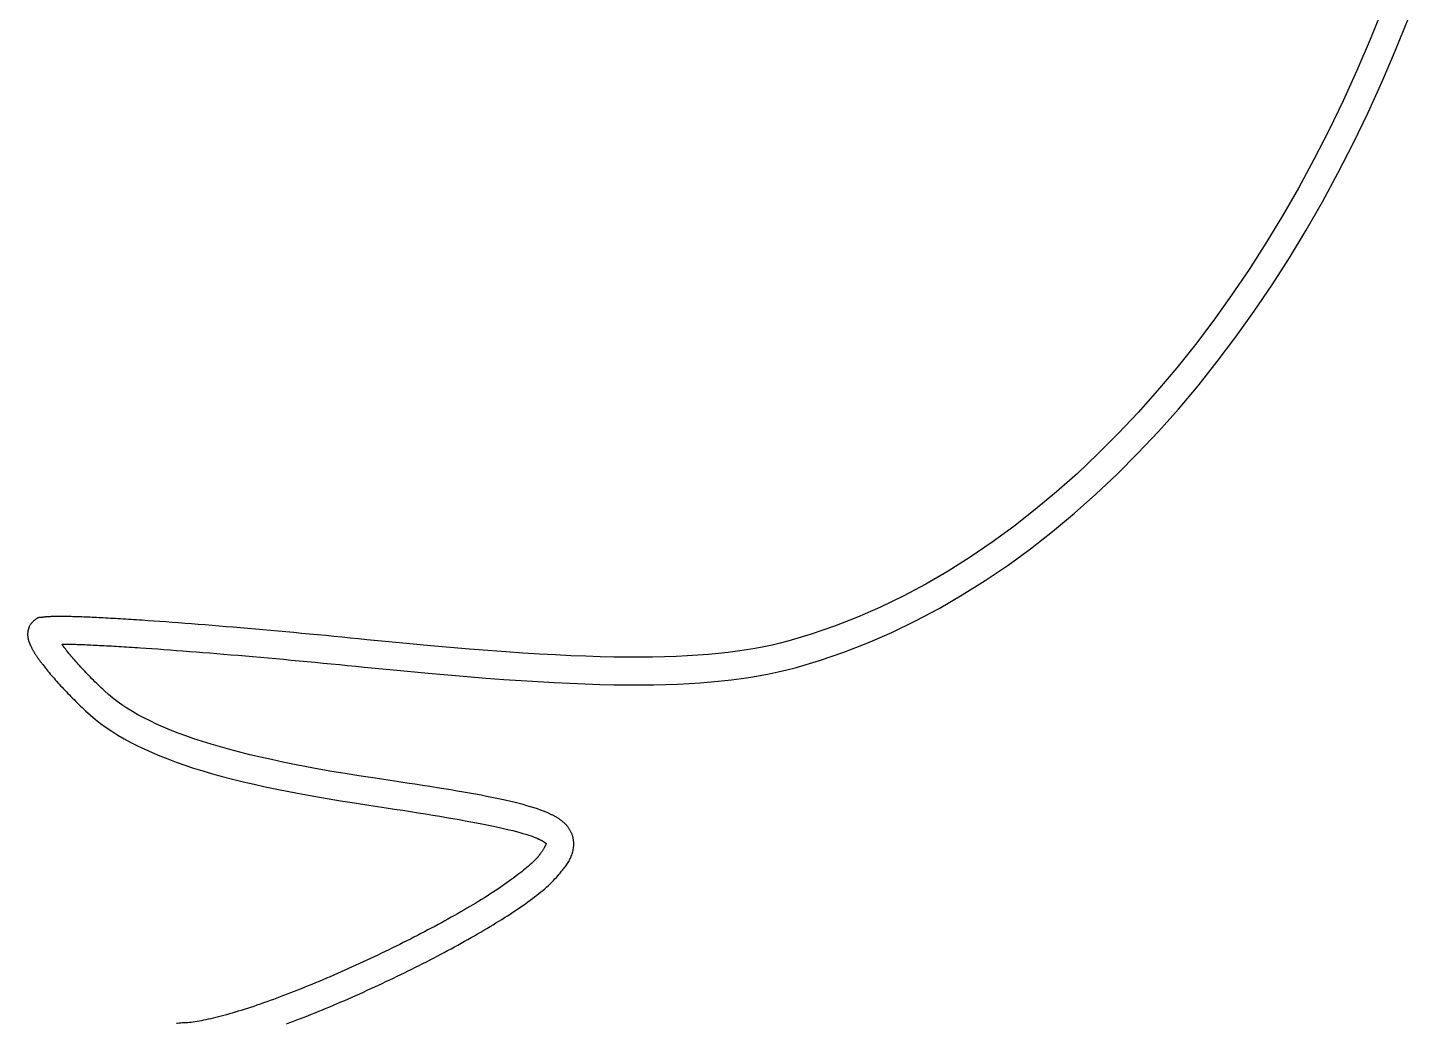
# Model space of a CAD drawing. Header units: metres. Extents: x 0 to 745, y 0 to 539.
# Drawn here: x 283.07 to 323.2, y 372.38 to 401.32 of the extents above; entities that cross this region are included whole.
import ezdxf

# ---------------------------------------------------------------- set-up
doc = ezdxf.new("R2010")
doc.units = ezdxf.units.M

msp = doc.modelspace()

# ---------------------------------------------------------------- linework, layer by layer
at = {"layer": '2', "color": 7}
for p, q in [((322.457784, 401.887502), (322.091872, 400.972559)), ((322.830462, 400.666197), (323.203128, 401.598304)), ((322.091872, 400.972559), (321.708318, 400.074229)), ((322.439814, 399.750514), (322.830462, 400.666197)), ((321.708318, 400.074229), (321.307623, 399.193011)), ((322.031649, 398.851787), (322.439814, 399.750514)), ((321.307623, 399.193011), (320.890292, 398.329404)), ((321.606433, 397.970543), (322.031649, 398.851787)), ((320.890292, 398.329404), (320.456827, 397.483907)), ((321.164631, 397.107312), (321.606433, 397.970543)), ((320.456827, 397.483907), (320.007731, 396.657019)), ((320.706708, 396.262625), (321.164631, 397.107312)), ((320.007731, 396.657019), (319.543508, 395.849239)), ((320.233131, 395.437009), (320.706708, 396.262625)), ((319.543508, 395.849239), (319.06466, 395.061066)), ((319.744365, 394.630994), (320.233131, 395.437009)), ((319.06466, 395.061066), (318.57169, 394.292999)), ((319.240875, 393.84511), (319.744365, 394.630994)), ((318.57169, 394.292999), (318.065103, 393.545536)), ((318.723127, 393.079886), (319.240875, 393.84511)), ((318.065103, 393.545536), (317.5454, 392.819177)), ((318.191587, 392.335852), (318.723127, 393.079886)), ((317.5454, 392.819177), (317.013084, 392.114421)), ((317.013084, 392.114421), (316.46866, 391.431767)), ((317.646719, 391.613537), (318.191587, 392.335852)), ((316.46866, 391.431767), (315.912629, 390.771713)), ((317.08899, 390.913469), (317.646719, 391.613537)), ((316.518865, 390.23618), (317.08899, 390.913469)), ((315.912629, 390.771713), (315.345495, 390.134759)), ((315.345495, 390.134759), (314.767762, 389.521403)), ((315.936809, 389.582197), (316.518865, 390.23618)), ((314.767762, 389.521403), (314.179931, 388.932145)), ((315.343289, 388.95205), (315.936809, 389.582197)), ((314.179931, 388.932145), (313.582506, 388.367483)), ((314.738769, 388.346269), (315.343289, 388.95205)), ((313.582506, 388.367483), (312.975991, 387.827917)), ((314.123715, 387.765384), (314.738769, 388.346269)), ((312.975991, 387.827917), (312.360888, 387.313945)), ((313.498593, 387.209922), (314.123715, 387.765384)), ((312.360888, 387.313945), (311.7377, 386.826066)), ((312.863868, 386.680414), (313.498593, 387.209922)), ((311.7377, 386.826066), (311.106931, 386.36478)), ((312.220005, 386.17739), (312.863868, 386.680414)), ((311.106931, 386.36478), (310.469083, 385.930584)), ((311.567471, 385.701378), (312.220005, 386.17739)), ((310.469083, 385.930584), (309.824659, 385.523979)), ((310.906731, 385.252907), (311.567471, 385.701378)), ((309.824659, 385.523979), (309.174164, 385.145463)), ((310.23825, 384.832508), (310.906731, 385.252907)), ((309.174164, 385.145463), (308.518098, 384.795536)), ((307.856967, 384.474695), (307.191272, 384.18344)), ((308.518098, 384.795536), (307.856967, 384.474695)), ((309.562494, 384.44071), (310.23825, 384.832508)), ((283.214032, 384.04531), (283.201086, 384.031842)), ((283.230746, 384.061713), (283.214032, 384.04531)), ((283.24671, 384.076758), (283.230746, 384.061713)), ((283.261951, 384.090504), (283.24671, 384.076758)), ((283.276498, 384.103009), (283.261951, 384.090504)), ((283.290379, 384.114331), (283.276498, 384.103009)), ((283.303621, 384.124526), (283.290379, 384.114331)), ((283.316253, 384.133654), (283.303621, 384.124526)), ((283.328303, 384.141772), (283.316253, 384.133654)), ((283.339799, 384.148938), (283.328303, 384.141772)), ((283.350769, 384.15521), (283.339799, 384.148938)), ((283.361241, 384.160646), (283.350769, 384.15521)), ((283.371243, 384.165302), (283.361241, 384.160646)), ((283.380804, 384.169239), (283.371243, 384.165302)), ((283.38995, 384.172512), (283.380804, 384.169239)), ((283.398711, 384.175181), (283.38995, 384.172512)), ((283.407115, 384.177302), (283.398711, 384.175181)), ((283.415189, 384.178934), (283.407115, 384.177302)), ((283.422961, 384.180135), (283.415189, 384.178934)), ((283.43046, 384.180962), (283.422961, 384.180135)), ((283.437714, 384.181474), (283.43046, 384.180962)), ((283.444751, 384.181727), (283.437714, 384.181474)), ((283.451598, 384.181781), (283.444751, 384.181727)), ((283.458285, 384.181693), (283.451598, 384.181781)), ((283.464838, 384.18152), (283.458285, 384.181693)), ((283.471286, 384.181322), (283.464838, 384.18152)), ((283.477658, 384.181154), (283.471286, 384.181322)), ((283.483981, 384.181076), (283.477658, 384.181154)), ((283.490282, 384.181145), (283.483981, 384.181076)), ((283.496592, 384.181419), (283.490282, 384.181145)), ((283.502936, 384.181956), (283.496592, 384.181419)), ((283.509344, 384.182814), (283.502936, 384.181956)), ((283.515791, 384.183823), (283.509344, 384.182814)), ((283.522242, 384.184793), (283.515791, 384.183823)), ((283.5287, 384.185725), (283.522242, 384.184793)), ((283.535167, 384.186619), (283.5287, 384.185725)), ((283.541645, 384.187478), (283.535167, 384.186619)), ((283.548137, 384.188302), (283.541645, 384.187478)), ((283.554646, 384.189093), (283.548137, 384.188302)), ((283.561173, 384.189852), (283.554646, 384.189093)), ((283.567721, 384.190581), (283.561173, 384.189852)), ((283.574293, 384.19128), (283.567721, 384.190581)), ((283.58089, 384.191952), (283.574293, 384.19128)), ((283.587515, 384.192597), (283.58089, 384.191952)), ((283.59417, 384.193217), (283.587515, 384.192597)), ((283.600858, 384.193813), (283.59417, 384.193217)), ((283.607582, 384.194386), (283.600858, 384.193813)), ((283.614342, 384.194937), (283.607582, 384.194386)), ((283.621142, 384.195469), (283.614342, 384.194937)), ((283.627985, 384.195982), (283.621142, 384.195469)), ((283.634872, 384.196477), (283.627985, 384.195982)), ((283.641805, 384.196956), (283.634872, 384.196477)), ((283.648788, 384.197421), (283.641805, 384.196956)), ((283.655823, 384.197871), (283.648788, 384.197421)), ((283.662911, 384.19831), (283.655823, 384.197871)), ((283.670056, 384.198737), (283.662911, 384.19831)), ((283.677259, 384.199155), (283.670056, 384.198737)), ((283.684523, 384.199565), (283.677259, 384.199155)), ((283.69185, 384.199968), (283.684523, 384.199565)), ((283.699243, 384.200365), (283.69185, 384.199968)), ((283.706704, 384.200757), (283.699243, 384.200365)), ((283.714236, 384.201146), (283.706704, 384.200757)), ((283.72184, 384.201534), (283.714236, 384.201146)), ((283.737268, 384.202211), (283.72184, 384.201534)), ((283.752984, 384.202847), (283.737268, 384.202211)), ((283.768989, 384.203444), (283.752984, 384.202847)), ((283.785283, 384.204), (283.768989, 384.203444)), ((283.801868, 384.204515), (283.785283, 384.204)), ((283.818744, 384.20499), (283.801868, 384.204515)), ((283.835912, 384.205423), (283.818744, 384.20499)), ((283.853373, 384.205816), (283.835912, 384.205423)), ((283.871127, 384.206167), (283.853373, 384.205816)), ((283.889175, 384.206477), (283.871127, 384.206167)), ((283.907518, 384.206745), (283.889175, 384.206477)), ((283.926156, 384.206972), (283.907518, 384.206745)), ((283.945092, 384.207157), (283.926156, 384.206972)), ((283.964324, 384.207299), (283.945092, 384.207157)), ((283.983854, 384.2074), (283.964324, 384.207299)), ((284.003683, 384.207458), (283.983854, 384.2074)), ((284.023811, 384.207473), (284.003683, 384.207458)), ((284.04424, 384.207446), (284.023811, 384.207473)), ((284.064969, 384.207376), (284.04424, 384.207446)), ((284.086, 384.207263), (284.064969, 384.207376)), ((284.107334, 384.207107), (284.086, 384.207263)), ((284.128971, 384.206907), (284.107334, 384.207107)), ((284.150912, 384.206664), (284.128971, 384.206907)), ((284.173157, 384.206377), (284.150912, 384.206664)), ((284.195708, 384.206047), (284.173157, 384.206377)), ((284.218565, 384.205672), (284.195708, 384.206047)), ((284.24173, 384.205254), (284.218565, 384.205672)), ((284.265202, 384.204791), (284.24173, 384.205254)), ((284.288982, 384.204283), (284.265202, 384.204791)), ((284.313072, 384.203731), (284.288982, 384.204283)), ((284.337472, 384.203134), (284.313072, 384.203731)), ((284.38719, 384.201878), (284.337472, 384.203134)), ((284.438123, 384.200468), (284.38719, 384.201878)), ((284.490259, 384.198905), (284.438123, 384.200468)), ((284.543592, 384.19719), (284.490259, 384.198905)), ((284.598112, 384.195325), (284.543592, 384.19719)), ((284.65381, 384.193309), (284.598112, 384.195325)), ((284.710677, 384.191145), (284.65381, 384.193309)), ((284.768704, 384.188832), (284.710677, 384.191145)), ((284.827883, 384.186372), (284.768704, 384.188832)), ((284.888204, 384.183765), (284.827883, 384.186372)), ((284.949659, 384.181014), (284.888204, 384.183765)), ((285.012238, 384.178118), (284.949659, 384.181014)), ((285.075933, 384.175078), (285.012238, 384.178118)), ((285.140735, 384.171896), (285.075933, 384.175078)), ((285.206635, 384.168572), (285.140735, 384.171896)), ((285.273624, 384.165107), (285.206635, 384.168572)), ((285.341693, 384.161503), (285.273624, 384.165107)), ((285.410834, 384.157759), (285.341693, 384.161503)), ((285.481037, 384.153878), (285.410834, 384.157759)), ((285.552293, 384.14986), (285.481037, 384.153878)), ((285.624594, 384.145705), (285.552293, 384.14986)), ((285.69793, 384.141415), (285.624594, 384.145705)), ((285.772294, 384.136991), (285.69793, 384.141415)), ((285.847675, 384.132434), (285.772294, 384.136991)), ((285.924065, 384.127745), (285.847675, 384.132434)), ((286.001455, 384.122923), (285.924065, 384.127745)), ((286.079837, 384.117972), (286.001455, 384.122923)), ((286.1592, 384.11289), (286.079837, 384.117972)), ((286.239537, 384.10768), (286.1592, 384.11289)), ((286.320839, 384.102343), (286.239537, 384.10768)), ((286.403096, 384.096878), (286.320839, 384.102343)), ((286.570424, 384.085571), (286.403096, 384.096878)), ((286.741429, 384.073751), (286.570424, 384.085571)), ((286.916029, 384.061424), (286.741429, 384.073751)), ((287.094142, 384.048594), (286.916029, 384.061424)), ((287.275687, 384.035268), (287.094142, 384.048594)), ((307.191272, 384.18344), (306.521518, 383.922271)), ((308.191018, 383.745032), (308.879928, 384.078041)), ((308.879928, 384.078041), (309.562494, 384.44071)), ((283.073479, 383.699527), (283.073368, 383.686477)), ((283.073368, 383.686477), (283.073547, 383.673742)), ((283.0739, 383.712868), (283.073479, 383.699527)), ((283.073547, 383.673742), (283.073995, 383.661346)), ((283.074649, 383.726476), (283.0739, 383.712868)), ((283.073995, 383.661346), (283.074694, 383.649312)), ((283.075747, 383.740327), (283.074649, 383.726476)), ((283.074694, 383.649312), (283.075623, 383.637664)), ((283.077213, 383.754398), (283.075747, 383.740327)), ((283.079066, 383.768665), (283.077213, 383.754398)), ((283.081327, 383.783104), (283.079066, 383.768665)), ((283.084015, 383.797691), (283.081327, 383.783104)), ((283.087149, 383.812403), (283.084015, 383.797691)), ((283.09075, 383.827215), (283.087149, 383.812403)), ((283.094836, 383.842105), (283.09075, 383.827215)), ((283.099427, 383.857047), (283.094836, 383.842105)), ((283.104544, 383.872019), (283.099427, 383.857047)), ((283.110205, 383.886996), (283.104544, 383.872019)), ((283.116431, 383.901955), (283.110205, 383.886996)), ((283.12324, 383.916872), (283.116431, 383.901955)), ((283.130652, 383.931724), (283.12324, 383.916872)), ((283.138688, 383.946485), (283.130652, 383.931724)), ((283.147367, 383.961134), (283.138688, 383.946485)), ((283.156707, 383.975645), (283.147367, 383.961134)), ((283.16673, 383.989995), (283.156707, 383.975645)), ((283.177454, 384.00416), (283.16673, 383.989995)), ((283.188899, 384.018117), (283.177454, 384.00416)), ((283.201086, 384.031842), (283.188899, 384.018117)), ((287.460581, 384.021452), (287.275687, 384.035268)), ((287.648744, 384.00715), (287.460581, 384.021452)), ((287.840093, 383.992368), (287.648744, 384.00715)), ((288.034547, 383.977113), (287.840093, 383.992368)), ((288.232024, 383.961388), (288.034547, 383.977113)), ((288.432443, 383.945201), (288.232024, 383.961388)), ((288.635722, 383.928557), (288.432443, 383.945201)), ((288.841779, 383.911461), (288.635722, 383.928557)), ((289.050532, 383.893918), (288.841779, 383.911461)), ((289.261901, 383.875935), (289.050532, 383.893918)), ((289.475802, 383.857517), (289.261901, 383.875935)), ((289.692156, 383.838669), (289.475802, 383.857517)), ((289.910879, 383.819397), (289.692156, 383.838669)), ((290.13189, 383.799707), (289.910879, 383.819397)), ((290.355108, 383.779605), (290.13189, 383.799707)), ((290.580451, 383.759094), (290.355108, 383.779605)), ((290.807837, 383.738183), (290.580451, 383.759094)), ((291.037185, 383.716875), (290.807837, 383.738183)), ((291.268412, 383.695177), (291.037185, 383.716875)), ((291.501438, 383.673093), (291.268412, 383.695177)), ((291.736181, 383.650631), (291.501438, 383.673093)), ((291.972558, 383.627794), (291.736181, 383.650631)), ((305.848206, 383.691685), (305.17184, 383.492182)), ((306.521518, 383.922271), (305.848206, 383.691685)), ((307.49623, 383.442212), (308.191018, 383.745032)), ((283.075623, 383.637664), (283.076764, 383.626426)), ((283.076764, 383.626426), (283.078096, 383.615622)), ((283.078096, 383.615622), (283.079575, 383.605131)), ((283.079575, 383.605131), (283.081175, 383.594811)), ((283.081175, 383.594811), (283.082895, 383.584657)), ((283.082895, 383.584657), (283.08473, 383.574662)), ((283.08473, 383.574662), (283.086678, 383.564821)), ((283.086678, 383.564821), (283.088737, 383.555126)), ((283.088737, 383.555126), (283.090902, 383.545572)), ((283.090902, 383.545572), (283.093171, 383.536152)), ((283.093171, 383.536152), (283.09554, 383.52686)), ((283.09554, 383.52686), (283.098008, 383.51769)), ((283.098008, 383.51769), (283.100571, 383.508635)), ((283.100571, 383.508635), (283.103226, 383.49969)), ((283.103226, 383.49969), (283.105969, 383.490848)), ((283.105969, 383.490848), (283.108799, 383.482102)), ((283.108799, 383.482102), (283.111712, 383.473447)), ((283.111712, 383.473447), (283.114704, 383.464877)), ((283.114704, 383.464877), (283.117774, 383.456384)), ((283.117774, 383.456384), (283.120917, 383.447964)), ((283.120917, 383.447964), (283.124131, 383.439608)), ((283.124131, 383.439608), (283.127414, 383.431312)), ((283.127414, 383.431312), (283.130761, 383.42307)), ((283.130761, 383.42307), (283.134171, 383.414873)), ((283.134171, 383.414873), (283.137639, 383.406718)), ((283.137639, 383.406718), (283.141164, 383.398596)), ((283.141164, 383.398596), (283.144741, 383.390503)), ((283.144741, 383.390503), (283.148369, 383.382432)), ((283.148369, 383.382432), (283.152043, 383.374376)), ((283.152043, 383.374376), (283.155762, 383.366329)), ((283.155762, 383.366329), (283.159522, 383.358285)), ((283.159522, 383.358285), (283.163319, 383.350238)), ((283.163319, 383.350238), (283.167152, 383.342182)), ((283.167152, 383.342182), (283.174958, 383.326046)), ((283.174958, 383.326046), (283.182987, 383.309885)), ((283.182987, 383.309885), (283.191236, 383.293695)), ((283.191236, 383.293695), (283.199707, 383.277472)), ((283.199707, 383.277472), (283.208398, 383.26121)), ((283.208398, 383.26121), (283.21731, 383.244906)), ((283.21731, 383.244906), (283.226442, 383.228556)), ((284.077755, 383.39905), (284.075, 383.403)), ((284.075, 383.403), (284.083115, 383.402985)), ((284.080374, 383.395233), (284.077755, 383.39905)), ((284.082869, 383.391539), (284.080374, 383.395233)), ((284.08525, 383.387957), (284.082869, 383.391539)), ((284.083115, 383.402985), (284.091039, 383.402986)), ((284.087527, 383.384478), (284.08525, 383.387957)), ((284.089712, 383.38109), (284.087527, 383.384478)), ((284.091815, 383.377785), (284.089712, 383.38109)), ((284.091039, 383.402986), (284.098792, 383.403002)), ((284.093847, 383.374552), (284.091815, 383.377785)), ((284.095817, 383.371381), (284.093847, 383.374552)), ((284.097738, 383.368262), (284.095817, 383.371381)), ((284.099619, 383.365184), (284.097738, 383.368262)), ((284.098792, 383.403002), (284.106389, 383.403032)), ((284.101471, 383.362137), (284.099619, 383.365184)), ((284.103305, 383.359112), (284.101471, 383.362137)), ((284.105132, 383.356098), (284.103305, 383.359112)), ((284.106961, 383.353085), (284.105132, 383.356098)), ((284.106389, 383.403032), (284.113848, 383.403073)), ((284.108804, 383.350063), (284.106961, 383.353085)), ((284.110671, 383.347022), (284.108804, 383.350063)), ((284.112573, 383.343951), (284.110671, 383.347022)), ((284.114521, 383.340841), (284.112573, 383.343951)), ((284.113848, 383.403073), (284.121188, 383.403124)), ((284.116525, 383.337681), (284.114521, 383.340841)), ((284.118596, 383.334461), (284.116525, 383.337681)), ((284.120744, 383.331171), (284.118596, 383.334461)), ((284.122981, 383.327802), (284.120744, 383.331171)), ((284.121188, 383.403124), (284.128426, 383.403184)), ((284.125316, 383.324342), (284.122981, 383.327802)), ((284.127761, 383.320781), (284.125316, 383.324342)), ((284.130325, 383.31711), (284.127761, 383.320781)), ((284.128426, 383.403184), (284.135579, 383.40325)), ((284.13302, 383.313319), (284.130325, 383.31711)), ((284.135857, 383.309397), (284.13302, 383.313319)), ((284.135579, 383.40325), (284.142665, 383.403322)), ((284.138845, 383.305334), (284.135857, 383.309397)), ((284.141996, 383.301119), (284.138845, 383.305334)), ((284.14532, 383.296744), (284.141996, 383.301119)), ((284.142665, 383.403322), (284.149702, 383.403397)), ((284.170839, 383.263709), (284.14532, 383.296744)), ((284.149702, 383.403397), (284.156706, 383.403475)), ((284.156706, 383.403475), (284.163697, 383.403553)), ((284.163697, 383.403553), (284.17069, 383.40363)), ((284.17069, 383.40363), (284.177705, 383.403704)), ((284.197305, 383.229988), (284.170839, 383.263709)), ((284.177705, 383.403704), (284.184758, 383.403774)), ((284.184758, 383.403774), (284.191867, 383.403838)), ((284.191867, 383.403838), (284.199049, 383.403895)), ((284.199049, 383.403895), (284.206323, 383.403942)), ((284.206323, 383.403942), (284.213706, 383.403979)), ((284.213706, 383.403979), (284.221215, 383.404003)), ((284.221215, 383.404003), (284.228868, 383.404013)), ((284.228868, 383.404013), (284.236682, 383.404008)), ((284.236682, 383.404008), (284.244676, 383.403986)), ((284.244676, 383.403986), (284.252866, 383.403945)), ((284.252866, 383.403945), (284.261271, 383.403884)), ((284.261271, 383.403884), (284.269907, 383.403801)), ((284.269907, 383.403801), (284.278793, 383.403694)), ((284.278793, 383.403694), (284.287947, 383.403562)), ((284.287947, 383.403562), (284.297384, 383.403404)), ((284.297384, 383.403404), (284.307124, 383.403217)), ((284.307124, 383.403217), (284.317184, 383.403)), ((284.317184, 383.403), (284.364947, 383.401793)), ((284.364947, 383.401793), (284.414016, 383.400432)), ((284.414016, 383.400432), (284.464377, 383.398919)), ((284.464377, 383.398919), (284.516019, 383.397254)), ((284.516019, 383.397254), (284.56893, 383.395438)), ((284.56893, 383.395438), (284.623098, 383.393473)), ((284.623098, 383.393473), (284.678509, 383.391358)), ((284.678509, 383.391358), (284.735153, 383.389096)), ((284.735153, 383.389096), (284.793017, 383.386687)), ((284.793017, 383.386687), (284.852088, 383.384131)), ((284.852088, 383.384131), (284.912355, 383.381431)), ((284.912355, 383.381431), (284.973806, 383.378585)), ((284.973806, 383.378585), (285.036427, 383.375597)), ((285.036427, 383.375597), (285.100208, 383.372466)), ((285.100208, 383.372466), (285.165135, 383.369193)), ((285.165135, 383.369193), (285.231197, 383.36578)), ((285.231197, 383.36578), (285.298382, 383.362227)), ((285.298382, 383.362227), (285.366676, 383.358535)), ((285.366676, 383.358535), (285.436069, 383.354704)), ((285.436069, 383.354704), (285.506548, 383.350737)), ((285.506548, 383.350737), (285.5781, 383.346634)), ((285.5781, 383.346634), (285.650714, 383.342396)), ((285.650714, 383.342396), (285.724378, 383.338023)), ((285.724378, 383.338023), (285.799078, 383.333516)), ((285.799078, 383.333516), (285.874804, 383.328877)), ((285.874804, 383.328877), (285.951542, 383.324107)), ((285.951542, 383.324107), (286.029281, 383.319206)), ((286.029281, 383.319206), (286.108009, 383.314175)), ((286.108009, 383.314175), (286.187712, 383.309015)), ((286.187712, 383.309015), (286.26838, 383.303727)), ((286.26838, 383.303727), (286.35, 383.298312)), ((286.35, 383.298312), (286.516072, 383.287092)), ((286.516072, 383.287092), (286.685864, 383.275363)), ((286.685864, 383.275363), (286.859294, 383.263129)), ((286.859294, 383.263129), (287.036278, 383.250396)), ((287.036278, 383.250396), (287.216733, 383.237169)), ((292.210489, 383.60459), (291.972558, 383.627794)), ((292.449891, 383.581022), (292.210489, 383.60459)), ((292.690683, 383.557098), (292.449891, 383.581022)), ((292.932784, 383.532822), (292.690683, 383.557098)), ((293.570194, 383.469644), (292.932784, 383.532822)), ((294.18638, 383.410689), (293.570194, 383.469644)), ((294.781866, 383.355947), (294.18638, 383.410689)), ((295.357172, 383.305406), (294.781866, 383.355947)), ((295.912823, 383.259058), (295.357172, 383.305406)), ((296.449339, 383.216892), (295.912823, 383.259058)), ((304.22148, 383.279459), (303.966094, 383.23615)), ((304.469225, 383.326728), (304.22148, 383.279459)), ((304.709851, 383.377944), (304.469225, 383.326728)), ((304.943882, 383.433099), (304.709851, 383.377944)), ((305.17184, 383.492182), (304.943882, 383.433099)), ((306.796028, 383.170109), (307.49623, 383.442212)), ((283.226442, 383.228556), (283.235794, 383.212155)), ((283.235794, 383.212155), (283.245365, 383.195699)), ((283.245365, 383.195699), (283.255156, 383.179183)), ((283.255156, 383.179183), (283.265166, 383.162603)), ((283.265166, 383.162603), (283.275395, 383.145955)), ((283.275395, 383.145955), (283.285842, 383.129235)), ((283.285842, 383.129235), (283.296507, 383.112437)), ((283.296507, 383.112437), (283.30739, 383.095559)), ((283.30739, 383.095559), (283.31849, 383.078595)), ((283.31849, 383.078595), (283.329808, 383.061541)), ((283.329808, 383.061541), (283.341343, 383.044393)), ((283.341343, 383.044393), (283.353094, 383.027147)), ((283.353094, 383.027147), (283.365062, 383.009798)), ((283.365062, 383.009798), (283.377246, 382.992342)), ((283.377246, 382.992342), (283.389646, 382.974774)), ((283.389646, 382.974774), (283.402261, 382.95709)), ((283.402261, 382.95709), (283.415091, 382.939287)), ((283.415091, 382.939287), (283.428136, 382.921358)), ((283.428136, 382.921358), (283.441396, 382.903302)), ((283.441396, 382.903302), (283.45487, 382.885112)), ((283.45487, 382.885112), (283.468559, 382.866784)), ((283.468559, 382.866784), (283.48246, 382.848315)), ((283.48246, 382.848315), (283.496576, 382.8297)), ((284.224701, 383.195602), (284.197305, 383.229988)), ((284.253013, 383.160572), (284.224701, 383.195602)), ((284.282224, 383.12492), (284.253013, 383.160572)), ((284.31232, 383.088665), (284.282224, 383.12492)), ((284.343283, 383.05183), (284.31232, 383.088665)), ((284.3751, 383.014435), (284.343283, 383.05183)), ((284.407753, 382.976502), (284.3751, 383.014435)), ((284.441228, 382.938051), (284.407753, 382.976502)), ((284.475509, 382.899104), (284.441228, 382.938051)), ((284.51058, 382.859681), (284.475509, 382.899104)), ((284.546426, 382.819803), (284.51058, 382.859681)), ((287.216733, 383.237169), (287.400574, 383.223454)), ((287.400574, 383.223454), (287.587719, 383.209256)), ((287.587719, 383.209256), (287.778084, 383.194581)), ((287.778084, 383.194581), (287.971585, 383.179432)), ((287.971585, 383.179432), (288.168139, 383.163817)), ((288.168139, 383.163817), (288.367663, 383.14774)), ((288.367663, 383.14774), (288.570073, 383.131206)), ((288.570073, 383.131206), (288.775285, 383.114221)), ((288.775285, 383.114221), (288.983216, 383.09679)), ((288.983216, 383.09679), (289.193783, 383.078918)), ((289.193783, 383.078918), (289.406901, 383.060611)), ((289.406901, 383.060611), (289.622488, 383.041874)), ((289.622488, 383.041874), (289.84046, 383.022713)), ((289.84046, 383.022713), (290.060733, 383.003132)), ((290.060733, 383.003132), (290.283224, 382.983137)), ((290.283224, 382.983137), (290.50785, 382.962733)), ((290.50785, 382.962733), (290.734526, 382.941925)), ((290.734526, 382.941925), (290.96317, 382.920719)), ((290.96317, 382.920719), (291.193698, 382.899121)), ((291.193698, 382.899121), (291.426026, 382.877135)), ((291.426026, 382.877135), (291.660071, 382.854766)), ((291.660071, 382.854766), (291.89575, 382.832021)), ((296.967244, 383.178898), (296.449339, 383.216892)), ((297.467061, 383.145065), (296.967244, 383.178898)), ((297.94931, 383.115384), (297.467061, 383.145065)), ((298.414516, 383.089845), (297.94931, 383.115384)), ((298.863199, 383.068436), (298.414516, 383.089845)), ((299.295884, 383.051149), (298.863199, 383.068436)), ((299.713091, 383.037973), (299.295884, 383.051149)), ((300.115344, 383.028897), (299.713091, 383.037973)), ((300.503165, 383.023912), (300.115344, 383.028897)), ((300.877077, 383.023007), (300.503165, 383.023912)), ((301.237601, 383.026173), (300.877077, 383.023007)), ((301.58526, 383.033398), (301.237601, 383.026173)), ((301.920577, 383.044674), (301.58526, 383.033398)), ((302.244074, 383.05999), (301.920577, 383.044674)), ((302.556274, 383.079335), (302.244074, 383.05999)), ((302.857699, 383.102699), (302.556274, 383.079335)), ((303.14887, 383.130073), (302.857699, 383.102699)), ((303.430312, 383.161446), (303.14887, 383.130073)), ((303.702546, 383.196809), (303.430312, 383.161446)), ((303.966094, 383.23615), (303.702546, 383.196809)), ((305.381248, 382.720176), (306.090879, 382.929254)), ((306.090879, 382.929254), (306.796028, 383.170109)), ((283.496576, 382.8297), (283.510904, 382.810934)), ((283.510904, 382.810934), (283.540199, 382.772995)), ((283.540199, 382.772995), (283.570334, 382.734556)), ((283.570334, 382.734556), (283.601299, 382.695631)), ((283.601299, 382.695631), (283.633082, 382.656234)), ((283.633082, 382.656234), (283.665672, 382.616378)), ((283.665672, 382.616378), (283.699057, 382.576079)), ((283.699057, 382.576079), (283.733227, 382.53535)), ((283.733227, 382.53535), (283.768171, 382.494206)), ((283.768171, 382.494206), (283.803876, 382.45266)), ((283.803876, 382.45266), (283.840332, 382.410726)), ((284.58303, 382.779493), (284.546426, 382.819803)), ((284.620377, 382.73877), (284.58303, 382.779493)), ((284.658453, 382.697655), (284.620377, 382.73877)), ((284.69724, 382.656171), (284.658453, 382.697655)), ((284.736723, 382.614337), (284.69724, 382.656171)), ((284.776887, 382.572176), (284.736723, 382.614337)), ((284.817716, 382.529707), (284.776887, 382.572176)), ((284.859195, 382.486953), (284.817716, 382.529707)), ((284.901307, 382.443933), (284.859195, 382.486953)), ((284.944038, 382.40067), (284.901307, 382.443933)), ((291.89575, 382.832021), (292.132978, 382.808904)), ((292.132978, 382.808904), (292.371673, 382.785421)), ((292.371673, 382.785421), (292.611751, 382.761576)), ((292.611751, 382.761576), (292.853128, 382.737376)), ((292.853128, 382.737376), (293.493161, 382.673896)), ((293.493161, 382.673896), (294.112363, 382.614535)), ((294.112363, 382.614535), (294.711262, 382.5593)), ((294.711262, 382.5593), (295.290385, 382.5082)), ((295.290385, 382.5082), (295.85026, 382.461243)), ((295.85026, 382.461243), (296.391417, 382.418436)), ((303.819097, 382.404156), (304.096769, 382.44601)), ((304.096769, 382.44601), (304.366811, 382.492181)), ((304.366811, 382.492181), (304.629752, 382.542674)), ((304.629752, 382.542674), (304.886119, 382.5975)), ((304.886119, 382.5975), (305.136442, 382.656664)), ((305.136442, 382.656664), (305.381248, 382.720176)), ((283.840332, 382.410726), (283.877527, 382.36842)), ((283.877527, 382.36842), (283.91545, 382.325754)), ((283.91545, 382.325754), (283.95409, 382.282743)), ((283.95409, 382.282743), (283.993435, 382.239401)), ((283.993435, 382.239401), (284.033475, 382.195742)), ((284.033475, 382.195742), (284.074198, 382.15178)), ((284.074198, 382.15178), (284.115593, 382.10753)), ((284.115593, 382.10753), (284.157648, 382.063005)), ((284.157648, 382.063005), (284.200352, 382.01822)), ((284.98737, 382.357184), (284.944038, 382.40067)), ((285.03129, 382.313496), (284.98737, 382.357184)), ((285.075781, 382.269628), (285.03129, 382.313496)), ((285.120827, 382.225599), (285.075781, 382.269628)), ((285.166414, 382.181433), (285.120827, 382.225599)), ((285.212524, 382.137149), (285.166414, 382.181433)), ((285.259144, 382.092768), (285.212524, 382.137149)), ((285.306256, 382.048312), (285.259144, 382.092768)), ((285.421763, 381.944199), (285.306256, 382.048312)), ((296.391417, 382.418436), (296.914382, 382.379788)), ((296.914382, 382.379788), (297.419684, 382.345306)), ((297.419684, 382.345306), (297.907851, 382.314997)), ((297.907851, 382.314997), (298.379411, 382.288871)), ((298.379411, 382.288871), (298.834893, 382.266934)), ((298.834893, 382.266934), (299.274824, 382.249195)), ((299.274824, 382.249195), (299.699732, 382.235662)), ((299.699732, 382.235662), (300.110146, 382.226342)), ((300.110146, 382.226342), (300.506594, 382.221243)), ((300.506594, 382.221243), (300.889603, 382.220373)), ((300.889603, 382.220373), (301.259702, 382.223741)), ((301.259702, 382.223741), (301.617419, 382.231353)), ((301.617419, 382.231353), (301.963281, 382.243218)), ((301.963281, 382.243218), (302.297818, 382.259343)), ((302.297818, 382.259343), (302.621557, 382.279737)), ((302.621557, 382.279737), (302.935027, 382.304408)), ((302.935027, 382.304408), (303.238754, 382.333362)), ((303.238754, 382.333362), (303.533269, 382.366609)), ((303.533269, 382.366609), (303.819097, 382.404156)), ((284.200352, 382.01822), (284.243695, 381.973189)), ((284.243695, 381.973189), (284.287664, 381.927925)), ((284.287664, 381.927925), (284.332248, 381.882443)), ((284.332248, 381.882443), (284.377437, 381.836757)), ((284.377437, 381.836757), (284.423218, 381.790882)), ((284.423218, 381.790882), (284.469581, 381.74483)), ((284.469581, 381.74483), (284.516515, 381.698618)), ((284.516515, 381.698618), (284.564008, 381.652257)), ((284.564008, 381.652257), (284.612048, 381.605763)), ((285.544909, 381.841789), (285.421763, 381.944199)), ((285.675843, 381.74106), (285.544909, 381.841789)), ((285.814711, 381.641992), (285.675843, 381.74106)), ((285.961663, 381.544562), (285.814711, 381.641992)), ((284.612048, 381.605763), (284.660625, 381.55915)), ((284.660625, 381.55915), (284.709728, 381.512431)), ((284.709728, 381.512431), (284.759344, 381.465622)), ((284.759344, 381.465622), (284.897714, 381.340494)), ((284.897714, 381.340494), (285.043081, 381.218565)), ((286.116846, 381.448751), (285.961663, 381.544562)), ((286.280408, 381.354536), (286.116846, 381.448751)), ((286.452498, 381.261896), (286.280408, 381.354536)), ((286.633263, 381.17081), (286.452498, 381.261896)), ((285.043081, 381.218565), (285.195599, 381.099756)), ((285.195599, 381.099756), (285.35542, 380.98399)), ((285.35542, 380.98399), (285.522694, 380.87119)), ((285.522694, 380.87119), (285.697574, 380.761277)), ((286.822852, 381.081256), (286.633263, 381.17081)), ((287.021412, 380.993215), (286.822852, 381.081256)), ((287.229093, 380.906663), (287.021412, 380.993215)), ((287.446041, 380.82158), (287.229093, 380.906663)), ((285.697574, 380.761277), (285.880212, 380.654174)), ((285.880212, 380.654174), (286.07076, 380.549804)), ((286.07076, 380.549804), (286.26937, 380.448089)), ((286.26937, 380.448089), (286.476193, 380.348951)), ((287.672405, 380.737945), (287.446041, 380.82158)), ((287.908332, 380.655737), (287.672405, 380.737945)), ((288.153972, 380.574934), (287.908332, 380.655737)), ((288.409472, 380.495514), (288.153972, 380.574934)), ((288.67498, 380.417458), (288.409472, 380.495514)), ((286.476193, 380.348951), (286.691382, 380.252313)), ((286.691382, 380.252313), (286.915089, 380.158097)), ((286.915089, 380.158097), (287.147465, 380.066225)), ((287.147465, 380.066225), (287.388662, 379.976621)), ((288.950644, 380.340743), (288.67498, 380.417458)), ((289.236613, 380.265348), (288.950644, 380.340743)), ((289.533033, 380.191251), (289.236613, 380.265348)), ((289.840055, 380.118433), (289.533033, 380.191251)), ((290.157824, 380.046871), (289.840055, 380.118433)), ((290.486491, 379.976544), (290.157824, 380.046871)), ((287.388662, 379.976621), (287.638833, 379.889206)), ((287.638833, 379.889206), (287.898129, 379.803902)), ((287.898129, 379.803902), (288.166702, 379.720633)), ((288.166702, 379.720633), (288.444704, 379.639321)), ((288.444704, 379.639321), (288.732288, 379.559887)), ((290.826202, 379.907431), (290.486491, 379.976544)), ((291.177105, 379.839511), (290.826202, 379.907431)), ((291.53935, 379.772762), (291.177105, 379.839511)), ((291.913083, 379.707164), (291.53935, 379.772762)), ((292.298453, 379.642694), (291.913083, 379.707164)), ((292.695608, 379.579332), (292.298453, 379.642694)), ((288.732288, 379.559887), (289.029604, 379.482255)), ((289.029604, 379.482255), (289.336805, 379.406347)), ((289.336805, 379.406347), (289.654042, 379.332084)), ((289.654042, 379.332084), (289.981469, 379.259391)), ((289.981469, 379.259391), (290.319236, 379.188188)), ((293.104696, 379.517056), (292.695608, 379.579332)), ((293.363425, 379.478482), (293.104696, 379.517056)), ((293.614696, 379.440808), (293.363425, 379.478482)), ((293.858617, 379.403984), (293.614696, 379.440808)), ((294.095298, 379.367961), (293.858617, 379.403984)), ((294.324849, 379.332689), (294.095298, 379.367961)), ((294.547378, 379.298118), (294.324849, 379.332689)), ((294.762995, 379.2642), (294.547378, 379.298118)), ((294.97181, 379.230885), (294.762995, 379.2642)), ((295.173931, 379.198122), (294.97181, 379.230885)), ((290.319236, 379.188188), (290.667495, 379.118399)), ((290.667495, 379.118399), (291.026399, 379.049945)), ((291.026399, 379.049945), (291.3961, 378.98275)), ((291.3961, 378.98275), (291.776749, 378.916735)), ((291.776749, 378.916735), (292.168498, 378.851823)), ((292.168498, 378.851823), (292.571499, 378.787937)), ((295.369468, 379.165863), (295.173931, 379.198122)), ((295.558531, 379.134058), (295.369468, 379.165863)), ((295.741228, 379.102658), (295.558531, 379.134058)), ((295.917669, 379.071613), (295.741228, 379.102658)), ((296.087963, 379.040873), (295.917669, 379.071613)), ((296.252219, 379.010389), (296.087963, 379.040873)), ((296.410548, 378.980112), (296.252219, 379.010389)), ((296.563058, 378.949992), (296.410548, 378.980112)), ((296.709859, 378.919979), (296.563058, 378.949992)), ((296.851059, 378.890024), (296.709859, 378.919979)), ((296.986768, 378.860077), (296.851059, 378.890024)), ((297.117097, 378.83009), (296.986768, 378.860077)), ((297.242152, 378.800011), (297.117097, 378.83009)), ((292.571499, 378.787937), (292.985904, 378.724998)), ((292.985904, 378.724998), (293.243952, 378.686434)), ((293.243952, 378.686434), (293.49472, 378.648576)), ((293.49472, 378.648576), (293.738262, 378.611407)), ((293.738262, 378.611407), (293.974633, 378.57491)), ((293.974633, 378.57491), (294.203885, 378.539065)), ((294.203885, 378.539065), (294.426073, 378.503856)), ((294.426073, 378.503856), (294.64125, 378.469264)), ((294.64125, 378.469264), (294.849471, 378.435273)), ((294.849471, 378.435273), (295.050789, 378.401863)), ((297.362046, 378.769793), (297.242152, 378.800011)), ((297.476885, 378.739384), (297.362046, 378.769793)), ((297.586781, 378.708737), (297.476885, 378.739384)), ((297.691841, 378.677801), (297.586781, 378.708737)), ((297.792176, 378.646526), (297.691841, 378.677801)), ((297.887895, 378.614864), (297.792176, 378.646526)), ((297.979107, 378.582765), (297.887895, 378.614864)), ((298.065922, 378.550179), (297.979107, 378.582765)), ((298.148448, 378.517056), (298.065922, 378.550179)), ((298.168436, 378.508685), (298.148448, 378.517056)), ((298.188194, 378.500269), (298.168436, 378.508685)), ((298.207724, 378.491801), (298.188194, 378.500269)), ((298.227026, 378.483276), (298.207724, 378.491801)), ((298.246103, 378.474687), (298.227026, 378.483276)), ((298.264957, 378.466028), (298.246103, 378.474687)), ((298.283588, 378.457291), (298.264957, 378.466028)), ((298.302, 378.448471), (298.283588, 378.457291)), ((298.320194, 378.439561), (298.302, 378.448471)), ((298.338171, 378.430555), (298.320194, 378.439561)), ((298.355933, 378.421446), (298.338171, 378.430555)), ((295.050789, 378.401863), (295.245257, 378.369018)), ((295.245257, 378.369018), (295.43293, 378.336719)), ((295.43293, 378.336719), (295.613861, 378.304949)), ((295.613861, 378.304949), (295.788104, 378.27369)), ((295.788104, 378.27369), (295.955713, 378.242924)), ((295.955713, 378.242924), (296.116742, 378.212634)), ((296.116742, 378.212634), (296.271244, 378.182801)), ((296.271244, 378.182801), (296.419273, 378.153408)), ((296.419273, 378.153408), (296.560883, 378.124436)), ((296.560883, 378.124436), (296.696128, 378.09587)), ((296.696128, 378.09587), (296.825061, 378.067689)), ((296.825061, 378.067689), (296.947737, 378.039878)), ((296.947737, 378.039878), (297.064209, 378.012417)), ((298.373482, 378.412227), (298.355933, 378.421446)), ((298.39082, 378.402893), (298.373482, 378.412227)), ((298.407949, 378.393436), (298.39082, 378.402893)), ((298.424869, 378.38385), (298.407949, 378.393436)), ((298.441584, 378.374129), (298.424869, 378.38385)), ((298.458094, 378.364267), (298.441584, 378.374129)), ((298.474401, 378.354256), (298.458094, 378.364267)), ((298.490508, 378.344091), (298.474401, 378.354256)), ((298.506416, 378.333764), (298.490508, 378.344091)), ((298.522126, 378.32327), (298.506416, 378.333764)), ((298.537641, 378.312602), (298.522126, 378.32327)), ((298.552962, 378.301753), (298.537641, 378.312602)), ((298.568091, 378.290717), (298.552962, 378.301753)), ((298.583029, 378.279488), (298.568091, 378.290717)), ((298.597779, 378.268059), (298.583029, 378.279488)), ((298.612342, 378.256424), (298.597779, 378.268059)), ((298.62672, 378.244575), (298.612342, 378.256424)), ((298.640914, 378.232507), (298.62672, 378.244575)), ((298.654927, 378.220214), (298.640914, 378.232507)), ((298.66876, 378.207688), (298.654927, 378.220214)), ((298.682403, 378.194866), (298.66876, 378.207688)), ((298.695838, 378.181693), (298.682403, 378.194866)), ((298.709053, 378.16818), (298.695838, 378.181693)), ((298.722038, 378.154335), (298.709053, 378.16818)), ((298.734779, 378.14017), (298.722038, 378.154335)), ((298.747266, 378.125692), (298.734779, 378.14017)), ((298.759485, 378.110912), (298.747266, 378.125692)), ((298.771427, 378.09584), (298.759485, 378.110912)), ((298.783079, 378.080484), (298.771427, 378.09584)), ((298.794428, 378.064856), (298.783079, 378.080484)), ((298.805464, 378.048963), (298.794428, 378.064856)), ((298.816175, 378.032816), (298.805464, 378.048963)), ((298.826548, 378.016425), (298.816175, 378.032816)), ((297.064209, 378.012417), (297.174531, 377.985289)), ((297.174531, 377.985289), (297.278756, 377.958477)), ((297.278756, 377.958477), (297.376939, 377.931962)), ((297.376939, 377.931962), (297.469133, 377.905727)), ((297.469133, 377.905727), (297.555391, 377.879754)), ((297.555391, 377.879754), (297.635769, 377.854025)), ((297.635769, 377.854025), (297.710319, 377.828523)), ((297.710319, 377.828523), (297.779096, 377.803229)), ((297.779096, 377.803229), (297.842152, 377.778126)), ((297.842152, 377.778126), (297.857013, 377.771883)), ((297.857013, 377.771883), (297.871487, 377.765669)), ((297.871487, 377.765669), (297.885575, 377.759489)), ((297.885575, 377.759489), (297.89928, 377.753346)), ((297.89928, 377.753346), (297.912601, 377.747245)), ((297.912601, 377.747245), (297.92554, 377.741192)), ((297.92554, 377.741192), (297.938099, 377.735191)), ((297.938099, 377.735191), (297.950277, 377.729246)), ((297.950277, 377.729246), (297.962077, 377.723362)), ((297.962077, 377.723362), (297.973499, 377.717544)), ((297.973499, 377.717544), (297.984544, 377.711797)), ((297.984544, 377.711797), (297.995215, 377.706124)), ((297.995215, 377.706124), (298.005511, 377.700531)), ((298.005511, 377.700531), (298.015433, 377.695022)), ((298.015433, 377.695022), (298.024984, 377.689602)), ((298.024984, 377.689602), (298.034164, 377.684276)), ((298.034164, 377.684276), (298.042973, 377.679047)), ((298.042973, 377.679047), (298.051414, 377.673922)), ((298.051414, 377.673922), (298.059488, 377.668904)), ((298.059488, 377.668904), (298.067195, 377.663998)), ((298.067195, 377.663998), (298.074536, 377.659208)), ((298.074536, 377.659208), (298.081513, 377.65454)), ((298.081513, 377.65454), (298.088127, 377.649998)), ((298.088127, 377.649998), (298.094379, 377.645586)), ((298.094379, 377.645586), (298.10027, 377.64131)), ((298.10027, 377.64131), (298.105801, 377.637173)), ((298.105801, 377.637173), (298.110973, 377.633181)), ((298.110973, 377.633181), (298.115787, 377.629338)), ((298.115787, 377.629338), (298.120245, 377.625649)), ((298.120245, 377.625649), (298.124348, 377.622118)), ((298.124348, 377.622118), (298.128096, 377.61875)), ((298.836572, 377.999798), (298.826548, 378.016425)), ((298.846236, 377.982946), (298.836572, 377.999798)), ((298.855527, 377.965879), (298.846236, 377.982946)), ((298.864434, 377.948605), (298.855527, 377.965879)), ((298.872945, 377.931134), (298.864434, 377.948605)), ((298.881048, 377.913477), (298.872945, 377.931134)), ((298.888732, 377.895642), (298.881048, 377.913477)), ((298.895984, 377.877639), (298.888732, 377.895642)), ((298.902793, 377.859479), (298.895984, 377.877639)), ((298.909147, 377.841169), (298.902793, 377.859479)), ((298.915035, 377.822721), (298.909147, 377.841169)), ((298.920444, 377.804143), (298.915035, 377.822721)), ((298.925362, 377.785445), (298.920444, 377.804143)), ((298.929779, 377.766637), (298.925362, 377.785445)), ((298.933683, 377.747729), (298.929779, 377.766637)), ((298.93706, 377.728729), (298.933683, 377.747729)), ((298.939901, 377.709649), (298.93706, 377.728729)), ((298.942192, 377.690496), (298.939901, 377.709649)), ((298.945423, 377.652478), (298.942192, 377.690496)), ((298.947081, 377.61515), (298.945423, 377.652478)), ((297.90776, 377.228102), (297.882011, 377.197926)), ((297.926794, 377.251459), (297.90776, 377.228102)), ((297.944815, 377.274237), (297.926794, 377.251459)), ((297.96185, 377.29642), (297.944815, 377.274237)), ((297.977925, 377.317991), (297.96185, 377.29642)), ((297.993066, 377.338932), (297.977925, 377.317991)), ((298.007302, 377.359228), (297.993066, 377.338932)), ((298.020657, 377.378862), (298.007302, 377.359228)), ((298.03316, 377.397816), (298.020657, 377.378862)), ((298.044837, 377.416075), (298.03316, 377.397816)), ((298.055714, 377.43362), (298.044837, 377.416075)), ((298.065819, 377.450437), (298.055714, 377.43362)), ((298.075177, 377.466507), (298.065819, 377.450437)), ((298.083817, 377.481814), (298.075177, 377.466507)), ((298.091764, 377.496341), (298.083817, 377.481814)), ((298.099045, 377.510072), (298.091764, 377.496341)), ((298.105687, 377.52299), (298.099045, 377.510072)), ((298.111717, 377.535078), (298.105687, 377.52299)), ((298.117161, 377.54632), (298.111717, 377.535078)), ((298.122047, 377.556697), (298.117161, 377.54632)), ((298.1264, 377.566195), (298.122047, 377.556697)), ((298.130248, 377.574796), (298.1264, 377.566195)), ((298.128096, 377.61875), (298.131499, 377.615614)), ((298.133618, 377.582483), (298.130248, 377.574796)), ((298.131499, 377.615614), (298.134579, 377.612763)), ((298.136535, 377.58924), (298.133618, 377.582483)), ((298.134579, 377.612763), (298.137349, 377.610188)), ((298.139028, 377.59505), (298.136535, 377.58924)), ((298.137349, 377.610188), (298.139825, 377.607879)), ((298.141122, 377.599895), (298.139028, 377.59505)), ((298.139825, 377.607879), (298.142021, 377.605823)), ((298.142844, 377.60376), (298.141122, 377.599895)), ((298.142021, 377.605823), (298.14395, 377.604012)), ((298.144221, 377.606628), (298.142844, 377.60376)), ((298.14395, 377.604012), (298.145626, 377.602435)), ((298.14528, 377.608482), (298.144221, 377.606628)), ((298.146048, 377.609304), (298.14528, 377.608482)), ((298.145626, 377.602435), (298.147064, 377.601082)), ((298.146551, 377.609079), (298.146048, 377.609304)), ((298.146816, 377.60779), (298.146551, 377.609079)), ((298.146964, 377.606865), (298.146816, 377.60779)), ((298.147199, 377.605926), (298.146964, 377.606865)), ((298.147064, 377.601082), (298.148278, 377.599942)), ((298.147506, 377.604981), (298.147199, 377.605926)), ((298.147871, 377.604043), (298.147506, 377.604981)), ((298.14828, 377.60312), (298.147871, 377.604043)), ((298.148278, 377.599942), (298.149281, 377.599004)), ((298.148719, 377.602224), (298.14828, 377.60312)), ((298.149173, 377.601364), (298.148719, 377.602224)), ((298.149629, 377.600552), (298.149173, 377.601364)), ((298.149281, 377.599004), (298.150089, 377.598259)), ((298.150073, 377.599797), (298.149629, 377.600552)), ((298.15049, 377.59911), (298.150073, 377.599797)), ((298.150089, 377.598259), (298.150715, 377.597696)), ((298.150866, 377.598502), (298.15049, 377.59911)), ((298.150715, 377.597696), (298.151173, 377.597305)), ((298.151187, 377.597982), (298.150866, 377.598502)), ((298.151173, 377.597305), (298.151477, 377.597075)), ((298.15144, 377.597561), (298.151187, 377.597982)), ((298.151609, 377.597249), (298.15144, 377.597561)), ((298.151477, 377.597075), (298.151642, 377.596996)), ((298.151681, 377.597058), (298.151609, 377.597249)), ((298.151642, 377.596996), (298.151681, 377.597058)), ((298.861482, 377.21174), (298.875014, 377.242774)), ((298.875014, 377.242774), (298.887539, 377.274193)), ((298.887539, 377.274193), (298.899012, 377.306023)), ((298.899012, 377.306023), (298.909384, 377.338289)), ((298.909384, 377.338289), (298.918609, 377.371016)), ((298.918609, 377.371016), (298.926639, 377.40423)), ((298.926639, 377.40423), (298.933428, 377.437956)), ((298.933428, 377.437956), (298.938926, 377.472219)), ((298.938926, 377.472219), (298.943088, 377.507045)), ((298.943088, 377.507045), (298.945866, 377.542458)), ((298.945866, 377.542458), (298.947213, 377.578485)), ((298.947213, 377.578485), (298.947081, 377.61515)), ((297.487953, 376.833194), (297.43592, 376.791281)), ((297.537831, 376.874234), (297.487953, 376.833194)), ((297.585506, 376.914364), (297.537831, 376.874234)), ((297.630932, 376.953543), (297.585506, 376.914364)), ((297.674063, 376.991734), (297.630932, 376.953543)), ((297.71485, 377.028897), (297.674063, 376.991734)), ((297.753248, 377.064993), (297.71485, 377.028897)), ((297.78921, 377.099983), (297.753248, 377.064993)), ((297.822689, 377.133828), (297.78921, 377.099983)), ((297.853638, 377.166489), (297.822689, 377.133828)), ((297.882011, 377.197926), (297.853638, 377.166489)), ((298.592958, 376.803571), (298.615599, 376.831865)), ((298.615599, 376.831865), (298.637898, 376.86019)), ((298.637898, 376.86019), (298.659805, 376.888572)), ((298.659805, 376.888572), (298.681275, 376.917036)), ((298.681275, 376.917036), (298.702259, 376.945607)), ((298.702259, 376.945607), (298.722711, 376.97431)), ((298.722711, 376.97431), (298.742584, 377.003171)), ((298.742584, 377.003171), (298.761829, 377.032215)), ((298.761829, 377.032215), (298.7804, 377.061468)), ((298.7804, 377.061468), (298.798249, 377.090954)), ((298.798249, 377.090954), (298.815329, 377.120699)), ((298.815329, 377.120699), (298.831593, 377.150728)), ((298.831593, 377.150728), (298.846993, 377.181067)), ((298.846993, 377.181067), (298.861482, 377.21174)), ((296.947667, 376.429283), (296.878339, 376.381282)), ((297.015261, 376.476765), (296.947667, 376.429283)), ((297.081073, 376.523687), (297.015261, 376.476765)), ((297.145058, 376.57001), (297.081073, 376.523687)), ((297.207167, 376.615695), (297.145058, 376.57001)), ((297.267355, 376.660704), (297.207167, 376.615695)), ((297.325574, 376.704998), (297.267355, 376.660704)), ((297.381778, 376.748536), (297.325574, 376.704998)), ((297.43592, 376.791281), (297.381778, 376.748536)), ((298.209352, 376.391885), (298.259795, 376.439006)), ((298.259795, 376.439006), (298.308419, 376.485968)), ((298.308419, 376.485968), (298.355201, 376.532778)), ((298.355201, 376.532778), (298.400117, 376.579443)), ((298.400117, 376.579443), (298.443146, 376.625967)), ((298.443146, 376.625967), (298.484264, 376.672359)), ((298.484264, 376.672359), (298.523448, 376.718624)), ((298.523448, 376.718624), (298.546835, 376.746976)), ((298.546835, 376.746976), (298.570021, 376.775283)), ((298.570021, 376.775283), (298.592958, 376.803571)), ((296.348401, 376.033973), (296.26688, 375.983212)), ((296.428562, 376.084525), (296.348401, 376.033973)), ((296.507315, 376.134831), (296.428562, 376.084525)), ((296.584615, 376.18485), (296.507315, 376.134831)), ((296.660414, 376.234543), (296.584615, 376.18485)), ((296.734665, 376.283872), (296.660414, 376.234543)), ((296.807322, 376.332798), (296.734665, 376.283872)), ((296.878339, 376.381282), (296.807322, 376.332798)), ((297.743064, 376.008439), (297.807237, 376.057059)), ((297.807237, 376.057059), (297.869773, 376.10547)), ((297.869773, 376.10547), (297.93065, 376.153677)), ((297.93065, 376.153677), (297.989846, 376.201687)), ((297.989846, 376.201687), (298.047337, 376.249507)), ((298.047337, 376.249507), (298.1031, 376.297142)), ((298.1031, 376.297142), (298.157113, 376.344599)), ((298.157113, 376.344599), (298.209352, 376.391885)), ((295.661146, 375.62303), (295.569956, 375.570866)), ((295.751241, 375.675043), (295.661146, 375.62303)), ((295.840205, 375.726886), (295.751241, 375.675043)), ((295.928001, 375.778541), (295.840205, 375.726886)), ((296.014592, 375.829993), (295.928001, 375.778541)), ((296.099944, 375.881222), (296.014592, 375.829993)), ((296.184045, 375.932282), (296.099944, 375.881222)), ((296.26688, 375.983212), (296.184045, 375.932282)), ((297.173539, 375.611151), (297.249975, 375.661681)), ((297.249975, 375.661681), (297.324958, 375.71195)), ((297.324958, 375.71195), (297.398465, 375.761964)), ((297.398465, 375.761964), (297.470474, 375.81173)), ((297.470474, 375.81173), (297.540961, 375.861254)), ((297.540961, 375.861254), (297.609904, 375.910543)), ((297.609904, 375.910543), (297.677279, 375.959602)), ((297.677279, 375.959602), (297.743064, 376.008439)), ((295.001852, 375.255672), (294.904014, 375.202936)), ((295.09885, 375.308379), (295.001852, 375.255672)), ((295.194971, 375.36104), (295.09885, 375.308379)), ((295.290178, 375.413637), (295.194971, 375.36104)), ((295.384435, 375.466151), (295.290178, 375.413637)), ((295.477707, 375.518567), (295.384435, 375.466151)), ((295.569956, 375.570866), (295.477707, 375.518567)), ((296.512504, 375.196744), (296.599737, 375.249593)), ((296.599737, 375.249593), (296.685701, 375.30213)), ((296.685701, 375.30213), (296.770372, 375.354361)), ((296.770372, 375.354361), (296.853727, 375.406292)), ((296.853727, 375.406292), (296.935745, 375.457931)), ((296.935745, 375.457931), (297.016401, 375.509282)), ((297.016401, 375.509282), (297.095674, 375.560354)), ((297.095674, 375.560354), (297.173539, 375.611151)), ((294.198655, 374.834443), (294.095399, 374.782106)), ((294.301362, 374.886891), (294.198655, 374.834443)), ((294.403482, 374.939433), (294.301362, 374.886891)), ((294.504979, 374.992051), (294.403482, 374.939433)), ((294.605817, 375.044728), (294.504979, 374.992051)), ((294.70596, 375.097446), (294.605817, 375.044728)), ((294.805371, 375.150188), (294.70596, 375.097446)), ((294.904014, 375.202936), (294.805371, 375.150188)), ((295.774172, 374.768348), (295.870068, 374.822246)), ((295.870068, 374.822246), (295.965002, 374.876076)), ((295.965002, 374.876076), (296.058939, 374.929821)), ((296.058939, 374.929821), (296.151845, 374.983467)), ((296.151845, 374.983467), (296.243689, 375.036997)), ((296.243689, 375.036997), (296.334435, 375.090397)), ((296.334435, 375.090397), (296.424052, 375.143651)), ((296.424052, 375.143651), (296.512504, 375.196744)), ((293.36025, 374.420342), (293.253901, 374.369528)), ((293.466341, 374.471407), (293.36025, 374.420342)), ((293.572135, 374.522707), (293.466341, 374.471407)), ((293.677597, 374.574224), (293.572135, 374.522707)), ((293.782691, 374.625939), (293.677597, 374.574224)), ((293.88738, 374.677837), (293.782691, 374.625939)), ((293.991628, 374.729898), (293.88738, 374.677837)), ((294.095399, 374.782106), (293.991628, 374.729898)), ((295.078741, 374.390428), (295.180443, 374.444376)), ((295.180443, 374.444376), (295.281415, 374.498363)), ((295.281415, 374.498363), (295.381625, 374.552374)), ((295.381625, 374.552374), (295.481039, 374.606394)), ((295.481039, 374.606394), (295.579624, 374.660406)), ((295.579624, 374.660406), (295.677346, 374.714396)), ((295.677346, 374.714396), (295.774172, 374.768348)), ((292.505072, 374.022321), (292.397882, 373.97413)), ((292.61228, 374.070897), (292.505072, 374.022321)), ((292.71947, 374.119841), (292.61228, 374.070897)), ((292.826606, 374.169139), (292.71947, 374.119841)), ((292.933651, 374.218772), (292.826606, 374.169139)), ((293.040568, 374.268726), (292.933651, 374.218772)), ((293.147328, 374.318983), (293.040568, 374.268726)), ((293.253901, 374.369528), (293.147328, 374.318983)), ((294.242908, 373.962106), (294.349235, 374.015185)), ((294.349235, 374.015185), (294.455102, 374.068426)), ((294.455102, 374.068426), (294.560474, 374.121815)), ((294.560474, 374.121815), (294.665317, 374.175336)), ((294.665317, 374.175336), (294.769599, 374.228973)), ((294.769599, 374.228973), (294.873286, 374.282711)), ((294.873286, 374.282711), (294.976345, 374.336534)), ((294.976345, 374.336534), (295.078741, 374.390428)), ((291.65115, 373.648945), (291.545427, 373.604421)), ((291.757185, 373.693984), (291.65115, 373.648945)), ((291.863495, 373.739522), (291.757185, 373.693984)), ((291.970042, 373.785543), (291.863495, 373.739522)), ((292.076791, 373.832031), (291.970042, 373.785543)), ((292.183706, 373.878969), (292.076791, 373.832031)), ((292.290748, 373.92634), (292.183706, 373.878969)), ((292.397882, 373.97413), (292.290748, 373.92634)), ((293.488509, 373.596406), (293.597129, 373.647914)), ((293.597129, 373.647914), (293.705521, 373.699692)), ((293.705521, 373.699692), (293.813653, 373.751726)), ((293.813653, 373.751726), (293.921492, 373.804)), ((293.921492, 373.804), (294.029002, 373.856498)), ((294.029002, 373.856498), (294.136152, 373.909205)), ((294.136152, 373.909205), (294.242908, 373.962106)), ((290.613957, 373.229589), (290.513357, 373.191115)), ((290.715233, 373.268741), (290.613957, 373.229589)), ((290.81715, 373.308555), (290.715233, 373.268741)), ((290.91967, 373.349015), (290.81715, 373.308555)), ((291.022758, 373.390104), (290.91967, 373.349015)), ((291.126377, 373.431807), (291.022758, 373.390104)), ((291.230489, 373.474106), (291.126377, 373.431807)), ((291.33506, 373.516986), (291.230489, 373.474106)), ((291.440051, 373.560429), (291.33506, 373.516986)), ((291.545427, 373.604421), (291.440051, 373.560429)), ((292.615658, 373.195938), (292.724824, 373.244722)), ((292.724824, 373.244722), (292.834038, 373.293902)), ((292.834038, 373.293902), (292.943269, 373.343462)), ((292.943269, 373.343462), (293.052482, 373.393387)), ((293.052482, 373.393387), (293.161647, 373.443659)), ((293.161647, 373.443659), (293.270729, 373.494264)), ((293.270729, 373.494264), (293.379696, 373.545184)), ((293.379696, 373.545184), (293.488509, 373.596406)), ((289.461128, 372.817702), (289.371151, 372.788829)), ((289.552178, 372.847483), (289.461128, 372.817702)), ((289.644244, 372.878161), (289.552178, 372.847483)), ((289.737267, 372.909723), (289.644244, 372.878161)), ((289.831192, 372.942158), (289.737267, 372.909723)), ((289.926028, 372.975428), (289.831192, 372.942158)), ((290.021797, 373.00949), (289.926028, 372.975428)), ((290.118462, 373.044328), (290.021797, 373.00949)), ((290.215988, 373.079926), (290.118462, 373.044328)), ((290.314336, 373.116268), (290.215988, 373.079926)), ((290.413472, 373.153336), (290.314336, 373.116268)), ((290.513357, 373.191115), (290.413472, 373.153336)), ((291.640752, 372.777366), (291.748008, 372.82186)), ((291.748008, 372.82186), (291.855607, 372.866895)), ((291.855607, 372.866895), (291.963516, 372.912455)), ((291.963516, 372.912455), (292.071703, 372.958524)), ((292.071703, 372.958524), (292.180135, 373.005085)), ((292.180135, 373.005085), (292.288779, 373.052124)), ((292.288779, 373.052124), (292.397603, 373.099623)), ((292.397603, 373.099623), (292.506573, 373.147566)), ((292.506573, 373.147566), (292.615658, 373.195938)), ((287.778569, 372.407102), (287.729019, 372.402352)), ((287.830504, 372.41303), (287.778569, 372.407102)), ((287.884768, 372.420124), (287.830504, 372.41303)), ((287.941304, 372.428373), (287.884768, 372.420124)), ((288.000055, 372.437764), (287.941304, 372.428373)), ((288.060963, 372.448286), (288.000055, 372.437764)), ((288.123971, 372.459927), (288.060963, 372.448286)), ((288.189022, 372.472676), (288.123971, 372.459927)), ((288.256059, 372.48652), (288.189022, 372.472676)), ((288.325026, 372.501449), (288.256059, 372.48652)), ((288.395864, 372.51745), (288.325026, 372.501449)), ((288.468518, 372.534511), (288.395864, 372.51745)), ((288.542929, 372.552621), (288.468518, 372.534511)), ((288.61904, 372.571769), (288.542929, 372.552621)), ((288.696795, 372.591941), (288.61904, 372.571769)), ((288.776137, 372.613128), (288.696795, 372.591941)), ((288.857008, 372.635316), (288.776137, 372.613128)), ((288.939351, 372.658494), (288.857008, 372.635316)), ((289.023109, 372.682651), (288.939351, 372.658494)), ((289.108225, 372.707775), (289.023109, 372.682651)), ((289.194642, 372.733854), (289.108225, 372.707775)), ((289.282303, 372.760875), (289.194642, 372.733854)), ((289.371151, 372.788829), (289.282303, 372.760875)), ((290.696282, 372.403916), (290.798979, 372.442818)), ((290.798979, 372.442818), (290.902313, 372.482405)), ((290.902313, 372.482405), (291.006252, 372.522662)), ((291.006252, 372.522662), (291.110762, 372.563572)), ((291.110762, 372.563572), (291.215813, 372.60512)), ((291.215813, 372.60512), (291.321369, 372.64729)), ((291.321369, 372.64729), (291.4274, 372.690064)), ((291.4274, 372.690064), (291.533872, 372.733428)), ((291.533872, 372.733428), (291.640752, 372.777366)), ((287.431377, 372.383466), (287.398555, 372.378895)), ((287.464167, 372.387318), (287.431377, 372.383466)), ((287.496938, 372.390438), (287.464167, 372.387318)), ((287.529701, 372.392814), (287.496938, 372.390438)), ((287.56247, 372.394434), (287.529701, 372.392814)), ((287.595256, 372.395286), (287.56247, 372.394434)), ((287.637306, 372.396432), (287.595256, 372.395286)), ((287.681912, 372.398791), (287.637306, 372.396432)), ((287.729019, 372.402352), (287.681912, 372.398791)), ((290.594256, 372.365716), (290.696282, 372.403916))]:
    msp.add_line(p, q, dxfattribs=at)

doc.saveas('drawing.dxf')
